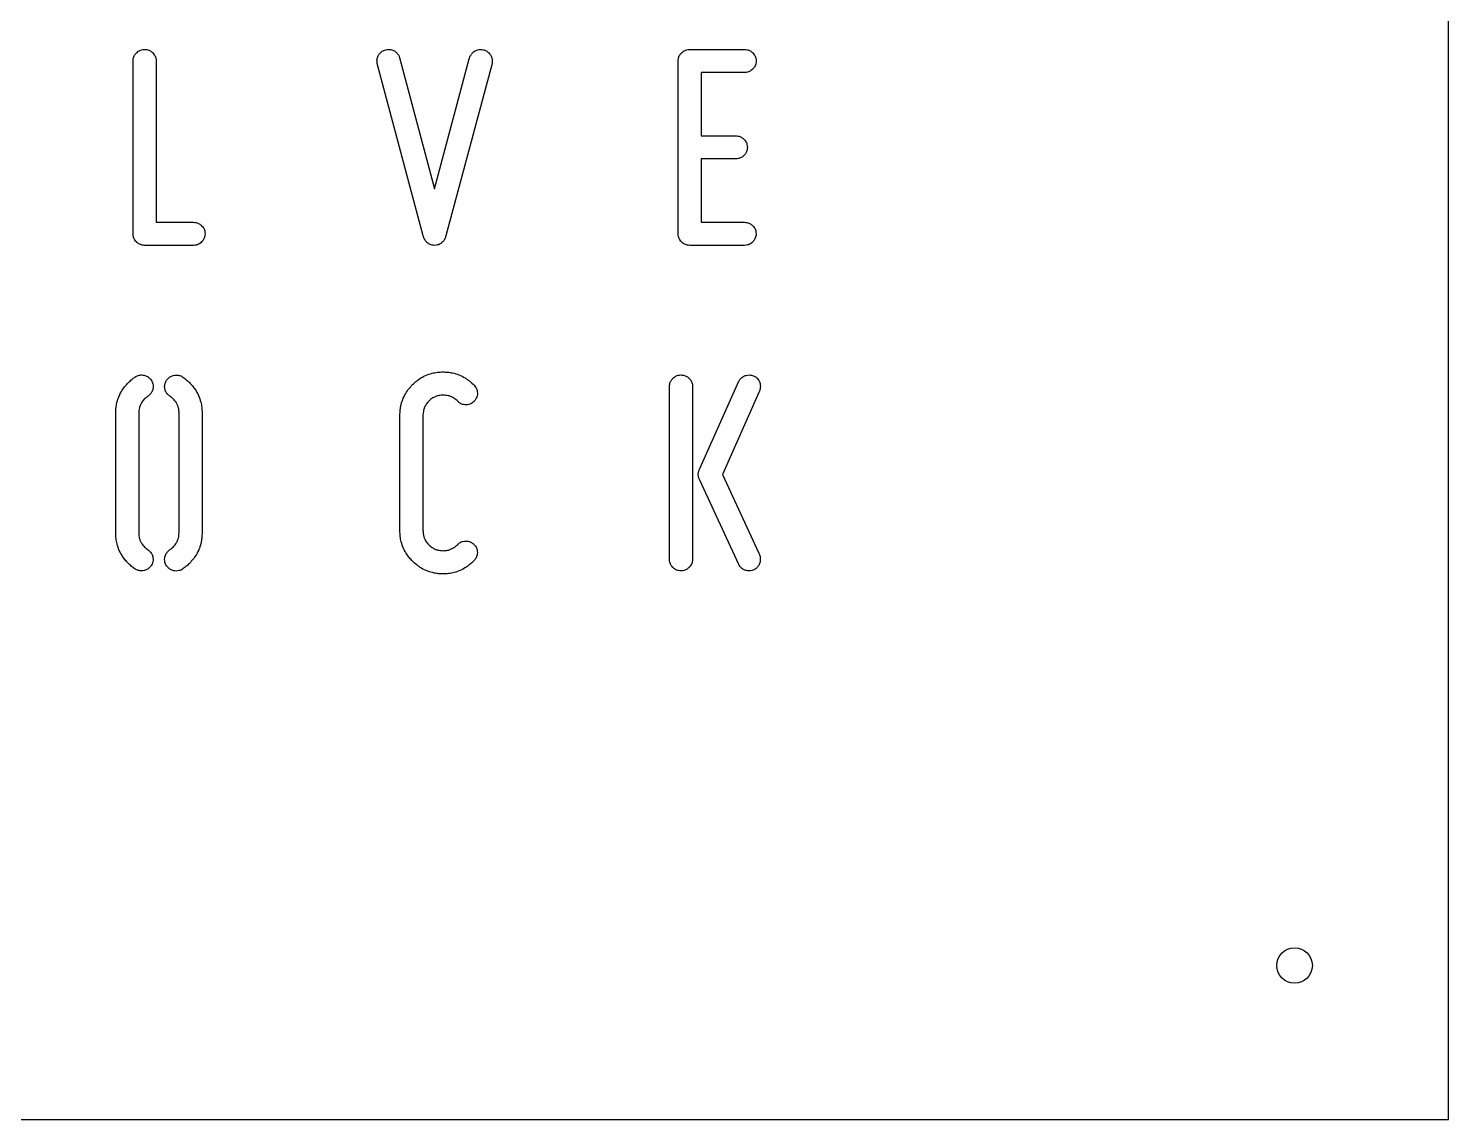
# Model space of a CAD drawing. Header units: millimetres. Extents: x 0 to 1221, y 0 to 920.
# Drawn here: x 610.7 to 920, y 0 to 237.6 of the extents above; entities that cross this region are included whole.
import ezdxf

# ---------------------------------------------------------------- set-up
doc = ezdxf.new("R2010")
doc.units = ezdxf.units.MM

msp = doc.modelspace()

# ---------------------------------------------------------------- linework, layer by layer
at = {"color": 7, "linetype": 'Continuous', "lineweight": 25}
for p, q in [((920, 0), (920, 920)), ((754.71, 233.04), (766.66, 233.04)), ((633.44, 192.89), (633.45, 230.53)), ((638.47, 230.53), (638.46, 195.4)), ((696.67, 192.48), (686.61, 230)), ((691.57, 231), (699.12, 202.71)), ((699.12, 202.71), (706.69, 231)), ((711.64, 229.99), (701.57, 192.48)), ((752.19, 192.89), (752.2, 230.53)), ((757.21, 228.02), (757.21, 214.22)), ((766.66, 228.02), (757.21, 228.02)), ((757.21, 214.22), (764.74, 214.22)), ((757.21, 209.2), (757.21, 195.4)), ((764.74, 209.2), (757.21, 209.2)), ((638.46, 195.4), (646.62, 195.4)), ((757.21, 195.4), (766.65, 195.4)), ((646.61, 190.38), (635.95, 190.38)), ((766.65, 190.38), (754.7, 190.38)), ((750.29, 122), (750.3, 159.64)), ((755.31, 159.64), (755.3, 122)), ((756.88, 141.76), (765.38, 160.77)), ((769.77, 158.32), (761.83, 140.51)), ((629.66, 127.77), (629.67, 153.84)), ((634.69, 153.84), (634.68, 127.77)), ((643.46, 127.77), (643.47, 153.84)), ((648.49, 153.84), (648.48, 127.77)), ((691.57, 128.24), (691.58, 153.4)), ((696.6, 153.37), (696.59, 128.27)), ((765.37, 120.87), (756.88, 139.25)), ((761.83, 140.51), (769.76, 123.35)), ((0, 0), (920, 0))]:
    msp.add_line(p, q, dxfattribs=at)
msp.add_circle((886.45, 33.55), 3.87, dxfattribs=at)
for points, knots in [([(633.45, 230.53), (633.46, 230.71), (633.49, 231.14), (633.73, 231.78), (634.04, 232.14), (634.19, 232.3)], [0, 0, 0, 0, 0.266275, 0.667601, 1, 1, 1, 1]), ([(634.19, 232.3), (634.32, 232.42), (634.65, 232.71), (635.26, 232.99), (635.74, 233.03), (635.96, 233.04)], [0, 0, 0, 0, 0.266236, 0.669736, 1, 1, 1, 1]), ([(635.96, 233.04), (636.14, 233.03), (636.57, 233.01), (637.21, 232.76), (637.57, 232.45), (637.73, 232.3)], [0, 0, 0, 0, 0.266277, 0.667604, 1, 1, 1, 1]), ([(637.73, 232.3), (637.85, 232.17), (638.14, 231.84), (638.42, 231.23), (638.46, 230.75), (638.47, 230.53)], [0, 0, 0, 0, 0.266234, 0.66973, 1, 1, 1, 1]), ([(686.58, 230.53), (686.59, 230.71), (686.62, 231.15), (686.86, 231.78), (687.18, 232.14), (687.32, 232.3)], [0, 0, 0, 0, 0.266274, 0.667602, 1, 1, 1, 1]), ([(687.32, 232.3), (687.45, 232.42), (687.78, 232.72), (688.39, 232.99), (688.88, 233.03), (689.09, 233.04)], [0, 0, 0, 0, 0.266236, 0.669737, 1, 1, 1, 1]), ([(689.09, 233.04), (689.27, 233.03), (689.71, 233.01), (690.35, 232.77), (690.72, 232.46), (690.88, 232.32)], [0, 0, 0, 0, 0.265482, 0.679432, 1, 1, 1, 1]), ([(690.88, 232.32), (690.97, 232.22), (691.14, 232.03), (691.4, 231.6), (691.5, 231.24), (691.57, 231)], [0, 0, 0, 0, 0.258767, 0.517632, 1, 1, 1, 1]), ([(706.69, 231), (706.72, 231.13), (706.79, 231.39), (707.01, 231.85), (707.25, 232.13), (707.41, 232.32)], [0, 0, 0, 0, 0.263235, 0.526544, 1, 1, 1, 1]), ([(707.41, 232.32), (707.54, 232.43), (707.86, 232.72), (708.47, 232.99), (708.95, 233.02), (709.17, 233.04)], [0, 0, 0, 0, 0.267286, 0.66745, 1, 1, 1, 1]), ([(709.17, 233.04), (709.34, 233.03), (709.78, 233), (710.41, 232.76), (710.77, 232.44), (710.94, 232.3)], [0, 0, 0, 0, 0.266277, 0.667604, 1, 1, 1, 1]), ([(710.94, 232.3), (711.06, 232.17), (711.35, 231.84), (711.63, 231.22), (711.66, 230.74), (711.68, 230.53)], [0, 0, 0, 0, 0.266233, 0.66973, 1, 1, 1, 1]), ([(752.2, 230.53), (752.21, 230.71), (752.23, 231.14), (752.47, 231.78), (752.79, 232.14), (752.93, 232.3)], [0, 0, 0, 0, 0.266275, 0.667601, 1, 1, 1, 1]), ([(752.93, 232.3), (753.06, 232.42), (753.39, 232.71), (754.01, 232.99), (754.49, 233.03), (754.71, 233.04)], [0, 0, 0, 0, 0.266236, 0.669736, 1, 1, 1, 1]), ([(766.66, 233.04), (766.83, 233.03), (767.27, 233), (767.9, 232.76), (768.27, 232.44), (768.43, 232.3)], [0, 0, 0, 0, 0.266277, 0.667606, 1, 1, 1, 1]), ([(768.43, 232.3), (768.55, 232.17), (768.84, 231.84), (769.12, 231.23), (769.15, 230.74), (769.17, 230.53)], [0, 0, 0, 0, 0.266233, 0.66973, 1, 1, 1, 1]), ([(686.61, 230), (686.61, 230.05), (686.6, 230.14), (686.59, 230.32), (686.58, 230.45), (686.58, 230.53)], [0, 0, 0, 0, 0.264144, 0.52828, 1, 1, 1, 1]), ([(711.68, 230.53), (711.68, 230.48), (711.67, 230.38), (711.67, 230.21), (711.65, 230.08), (711.64, 229.99)], [0, 0, 0, 0, 0.2641285, 0.5282621, 1, 1, 1, 1]), ([(769.17, 230.53), (769.16, 230.35), (769.13, 229.91), (768.88, 229.29), (768.57, 228.93), (768.43, 228.77)], [0, 0, 0, 0, 0.27153, 0.673326, 1, 1, 1, 1]), ([(768.43, 228.77), (768.3, 228.65), (767.97, 228.35), (767.36, 228.07), (766.88, 228.03), (766.66, 228.02)], [0, 0, 0, 0, 0.268048, 0.666965, 1, 1, 1, 1]), ([(764.74, 214.22), (764.91, 214.21), (765.35, 214.18), (765.98, 213.94), (766.35, 213.62), (766.51, 213.48)], [0, 0, 0, 0, 0.266277, 0.667604, 1, 1, 1, 1]), ([(766.51, 213.48), (766.63, 213.35), (766.92, 213.02), (767.2, 212.41), (767.23, 211.92), (767.25, 211.71)], [0, 0, 0, 0, 0.266241, 0.669761, 1, 1, 1, 1]), ([(767.25, 211.71), (767.24, 211.53), (767.21, 211.1), (766.97, 210.46), (766.65, 210.1), (766.51, 209.94)], [0, 0, 0, 0, 0.266275, 0.667601, 1, 1, 1, 1]), ([(766.51, 209.94), (766.38, 209.82), (766.05, 209.52), (765.44, 209.25), (764.95, 209.21), (764.74, 209.2)], [0, 0, 0, 0, 0.266236, 0.669738, 1, 1, 1, 1]), ([(646.62, 195.4), (646.79, 195.39), (647.23, 195.36), (647.86, 195.12), (648.22, 194.8), (648.39, 194.66)], [0, 0, 0, 0, 0.266276, 0.667604, 1, 1, 1, 1]), ([(766.65, 195.4), (766.82, 195.39), (767.26, 195.36), (767.89, 195.12), (768.25, 194.8), (768.42, 194.66)], [0, 0, 0, 0, 0.266277, 0.667606, 1, 1, 1, 1]), ([(634.18, 191.12), (634.06, 191.25), (633.77, 191.58), (633.49, 192.19), (633.46, 192.67), (633.44, 192.89)], [0, 0, 0, 0, 0.266234, 0.669729, 1, 1, 1, 1]), ([(648.39, 194.66), (648.5, 194.53), (648.8, 194.2), (649.08, 193.59), (649.11, 193.1), (649.12, 192.89)], [0, 0, 0, 0, 0.266238, 0.66974, 1, 1, 1, 1]), ([(649.12, 192.89), (649.12, 192.71), (649.09, 192.27), (648.85, 191.64), (648.53, 191.28), (648.39, 191.11)], [0, 0, 0, 0, 0.266274, 0.667603, 1, 1, 1, 1]), ([(697.33, 191.13), (697.24, 191.24), (697.07, 191.46), (696.82, 191.9), (696.73, 192.26), (696.67, 192.48)], [0, 0, 0, 0, 0.2719216, 0.5440184, 1, 1, 1, 1]), ([(701.57, 192.48), (701.54, 192.35), (701.48, 192.1), (701.29, 191.64), (701.08, 191.35), (700.94, 191.16)], [0, 0, 0, 0, 0.264925, 0.529868, 1, 1, 1, 1]), ([(752.92, 191.12), (752.81, 191.25), (752.51, 191.58), (752.23, 192.19), (752.2, 192.67), (752.19, 192.89)], [0, 0, 0, 0, 0.266234, 0.669729, 1, 1, 1, 1]), ([(768.42, 194.66), (768.54, 194.53), (768.83, 194.2), (769.11, 193.59), (769.14, 193.1), (769.16, 192.89)], [0, 0, 0, 0, 0.266238, 0.66974, 1, 1, 1, 1]), ([(769.16, 192.89), (769.15, 192.71), (769.12, 192.27), (768.87, 191.65), (768.56, 191.29), (768.42, 191.13)], [0, 0, 0, 0, 0.271525, 0.673325, 1, 1, 1, 1]), ([(635.95, 190.38), (635.78, 190.39), (635.34, 190.41), (634.71, 190.66), (634.34, 190.97), (634.18, 191.12)], [0, 0, 0, 0, 0.266276, 0.667604, 1, 1, 1, 1]), ([(648.39, 191.11), (648.26, 191), (647.93, 190.7), (647.31, 190.42), (646.83, 190.39), (646.61, 190.38)], [0, 0, 0, 0, 0.266235, 0.669737, 1, 1, 1, 1]), ([(699.12, 190.38), (698.94, 190.39), (698.49, 190.42), (697.86, 190.68), (697.49, 191), (697.33, 191.13)], [0, 0, 0, 0, 0.275419, 0.680163, 1, 1, 1, 1]), ([(700.94, 191.16), (700.8, 191.04), (700.45, 190.73), (699.82, 190.43), (699.33, 190.4), (699.12, 190.38)], [0, 0, 0, 0, 0.274323, 0.686638, 1, 1, 1, 1]), ([(754.7, 190.38), (754.52, 190.39), (754.08, 190.42), (753.45, 190.66), (753.09, 190.97), (752.92, 191.12)], [0, 0, 0, 0, 0.266276, 0.667604, 1, 1, 1, 1]), ([(768.42, 191.13), (768.29, 191.01), (767.96, 190.71), (767.35, 190.43), (766.87, 190.39), (766.65, 190.38)], [0, 0, 0, 0, 0.268048, 0.666965, 1, 1, 1, 1]), ([(632.43, 160.49), (632.55, 160.6), (632.78, 160.83), (633.24, 161.24), (633.61, 161.51), (633.84, 161.68)], [0, 0, 0, 0, 0.2638721, 0.5277544, 1, 1, 1, 1]), ([(633.84, 161.68), (633.96, 161.76), (634.29, 161.98), (634.81, 162.13), (635.19, 162.15), (635.31, 162.15)], [0, 0, 0, 0, 0.270603, 0.760879, 1, 1, 1, 1]), ([(635.31, 162.15), (635.49, 162.14), (635.93, 162.12), (636.56, 161.87), (636.92, 161.55), (637.09, 161.4)], [0, 0, 0, 0, 0.268164, 0.661796, 1, 1, 1, 1]), ([(637.09, 161.4), (637.2, 161.27), (637.5, 160.93), (637.78, 160.32), (637.81, 159.84), (637.82, 159.64)], [0, 0, 0, 0, 0.2712377, 0.6869417, 1, 1, 1, 1]), ([(640.33, 159.61), (640.34, 159.78), (640.37, 160.22), (640.61, 160.85), (640.93, 161.22), (641.07, 161.38)], [0, 0, 0, 0, 0.266282, 0.667615, 1, 1, 1, 1]), ([(641.07, 161.38), (641.2, 161.5), (641.53, 161.79), (642.14, 162.07), (642.63, 162.1), (642.84, 162.12)], [0, 0, 0, 0, 0.266231, 0.669743, 1, 1, 1, 1]), ([(642.84, 162.12), (642.98, 162.11), (643.25, 162.1), (643.76, 161.99), (644.1, 161.8), (644.32, 161.68)], [0, 0, 0, 0, 0.262366, 0.524879, 1, 1, 1, 1]), ([(644.32, 161.68), (644.44, 161.59), (644.69, 161.4), (645.17, 161.02), (645.51, 160.7), (645.73, 160.49)], [0, 0, 0, 0, 0.251909, 0.503817, 1, 1, 1, 1]), ([(694.34, 160.05), (694.58, 160.27), (695.05, 160.73), (695.97, 161.41), (697.13, 162.06), (698.46, 162.52), (699.76, 162.77), (700.58, 162.8), (700.99, 162.81)], [0, 0, 0, 0, 0.132109, 0.265456, 0.464302, 0.668954, 0.833118, 1, 1, 1, 1]), ([(700.99, 162.81), (701.33, 162.8), (702.01, 162.78), (703.17, 162.59), (704.45, 162.2), (705.71, 161.57), (706.82, 160.79), (707.43, 160.21), (707.74, 159.92)], [0, 0, 0, 0, 0.134804, 0.271112, 0.465161, 0.664809, 0.831105, 1, 1, 1, 1]), ([(750.3, 159.64), (750.31, 159.82), (750.33, 160.26), (750.57, 160.89), (750.89, 161.25), (751.03, 161.42)], [0, 0, 0, 0, 0.266282, 0.667615, 1, 1, 1, 1]), ([(751.03, 161.42), (751.16, 161.53), (751.49, 161.83), (752.11, 162.11), (752.59, 162.14), (752.81, 162.15)], [0, 0, 0, 0, 0.266241, 0.669731, 1, 1, 1, 1]), ([(752.81, 162.15), (752.98, 162.14), (753.42, 162.12), (754.05, 161.88), (754.41, 161.56), (754.58, 161.41)], [0, 0, 0, 0, 0.266281, 0.667589, 1, 1, 1, 1]), ([(754.58, 161.41), (754.69, 161.28), (754.99, 160.96), (755.27, 160.34), (755.3, 159.86), (755.31, 159.64)], [0, 0, 0, 0, 0.266241, 0.669761, 1, 1, 1, 1]), ([(765.38, 160.77), (765.42, 160.83), (765.49, 160.96), (765.66, 161.18), (765.8, 161.33), (765.89, 161.43)], [0, 0, 0, 0, 0.267311, 0.534581, 1, 1, 1, 1]), ([(765.89, 161.43), (766.01, 161.54), (766.34, 161.83), (766.95, 162.1), (767.43, 162.13), (767.64, 162.15)], [0, 0, 0, 0, 0.267285, 0.667451, 1, 1, 1, 1]), ([(767.64, 162.15), (767.82, 162.14), (768.25, 162.12), (768.87, 161.88), (769.22, 161.57), (769.38, 161.43)], [0, 0, 0, 0, 0.269063, 0.668767, 1, 1, 1, 1]), ([(769.38, 161.43), (769.5, 161.3), (769.78, 160.97), (770.05, 160.35), (770.07, 159.88), (770.09, 159.67)], [0, 0, 0, 0, 0.268346, 0.673337, 1, 1, 1, 1]), ([(629.67, 153.84), (629.68, 154.17), (629.69, 154.82), (629.86, 155.95), (630.22, 157.23), (630.84, 158.49), (631.59, 159.59), (632.15, 160.19), (632.43, 160.49)], [0, 0, 0, 0, 0.1321129, 0.2654866, 0.4637825, 0.6678566, 0.8325761, 1, 1, 1, 1]), ([(637.1, 157.88), (637.07, 157.85), (637.01, 157.79), (636.88, 157.67), (636.79, 157.59), (636.73, 157.54)], [0, 0, 0, 0, 0.260559, 0.52112, 1, 1, 1, 1]), ([(637.82, 159.64), (637.81, 159.47), (637.79, 159.03), (637.56, 158.41), (637.24, 158.05), (637.1, 157.88)], [0, 0, 0, 0, 0.2671985, 0.6717369, 1, 1, 1, 1]), ([(641.09, 157.85), (640.96, 157.98), (640.67, 158.29), (640.38, 158.9), (640.35, 159.38), (640.33, 159.61)], [0, 0, 0, 0, 0.273074, 0.645686, 1, 1, 1, 1]), ([(641.71, 157.38), (641.65, 157.41), (641.52, 157.48), (641.31, 157.63), (641.17, 157.77), (641.09, 157.85)], [0, 0, 0, 0, 0.2679261, 0.5358004, 1, 1, 1, 1]), ([(645.73, 160.49), (645.95, 160.25), (646.4, 159.77), (647.09, 158.85), (647.74, 157.69), (648.2, 156.37), (648.45, 155.06), (648.47, 154.25), (648.49, 153.84)], [0, 0, 0, 0, 0.1321103, 0.2654579, 0.4643055, 0.6689591, 0.8331211, 1, 1, 1, 1]), ([(691.58, 153.4), (691.59, 153.73), (691.61, 154.38), (691.78, 155.51), (692.14, 156.79), (692.75, 158.05), (693.5, 159.15), (694.06, 159.75), (694.34, 160.05)], [0, 0, 0, 0, 0.132113, 0.265487, 0.463782, 0.667857, 0.832576, 1, 1, 1, 1]), ([(708.46, 158.16), (708.45, 157.99), (708.42, 157.55), (708.18, 156.92), (707.86, 156.56), (707.72, 156.39)], [0, 0, 0, 0, 0.266282, 0.667615, 1, 1, 1, 1]), ([(707.74, 159.92), (707.85, 159.79), (708.14, 159.45), (708.41, 158.84), (708.44, 158.36), (708.46, 158.16)], [0, 0, 0, 0, 0.269462, 0.690255, 1, 1, 1, 1]), ([(770.09, 159.67), (770.08, 159.54), (770.08, 159.29), (770, 158.83), (769.86, 158.52), (769.77, 158.32)], [0, 0, 0, 0, 0.269923, 0.539975, 1, 1, 1, 1]), ([(635.97, 156.94), (635.77, 156.72), (635.41, 156.32), (635.04, 155.64), (634.75, 154.84), (634.71, 154.22), (634.69, 153.84)], [0, 0, 0, 0, 0.264969, 0.463727, 0.668283, 1, 1, 1, 1]), ([(636.73, 157.54), (636.66, 157.49), (636.52, 157.4), (636.27, 157.2), (636.09, 157.05), (635.97, 156.94)], [0, 0, 0, 0, 0.258143, 0.51629, 1, 1, 1, 1]), ([(642.18, 156.94), (642.14, 156.98), (642.06, 157.07), (641.9, 157.22), (641.78, 157.32), (641.71, 157.38)], [0, 0, 0, 0, 0.275645, 0.551294, 1, 1, 1, 1]), ([(643.47, 153.84), (643.45, 154.14), (643.43, 154.68), (643.21, 155.42), (642.85, 156.19), (642.44, 156.65), (642.18, 156.94)], [0, 0, 0, 0, 0.264967, 0.463775, 0.668383, 1, 1, 1, 1]), ([(697.87, 156.47), (697.67, 156.24), (697.31, 155.85), (696.94, 155.16), (696.66, 154.36), (696.62, 153.75), (696.6, 153.37)], [0, 0, 0, 0, 0.26556, 0.465588, 0.67144, 1, 1, 1, 1]), ([(700.99, 157.76), (700.68, 157.74), (700.14, 157.72), (699.39, 157.5), (698.62, 157.14), (698.16, 156.73), (697.87, 156.47)], [0, 0, 0, 0, 0.268235, 0.466888, 0.671368, 1, 1, 1, 1]), ([(704.19, 156.41), (703.95, 156.62), (703.52, 157), (702.8, 157.4), (701.98, 157.69), (701.36, 157.73), (700.99, 157.76)], [0, 0, 0, 0, 0.272139, 0.478454, 0.69088, 1, 1, 1, 1]), ([(705.95, 155.66), (705.77, 155.67), (705.34, 155.69), (704.7, 155.93), (704.36, 156.25), (704.19, 156.41)], [0, 0, 0, 0, 0.272775, 0.656947, 1, 1, 1, 1]), ([(707.72, 156.39), (707.59, 156.28), (707.26, 155.98), (706.65, 155.7), (706.16, 155.67), (705.95, 155.66)], [0, 0, 0, 0, 0.266231, 0.669742, 1, 1, 1, 1]), ([(756.56, 140.51), (756.57, 140.62), (756.58, 140.85), (756.66, 141.28), (756.79, 141.58), (756.88, 141.76)], [0, 0, 0, 0, 0.2647703, 0.5296541, 1, 1, 1, 1]), ([(756.88, 139.25), (756.83, 139.36), (756.72, 139.56), (756.59, 139.98), (756.58, 140.3), (756.56, 140.51)], [0, 0, 0, 0, 0.264913, 0.529832, 1, 1, 1, 1]), ([(632.42, 121.12), (632.19, 121.36), (631.74, 121.84), (631.06, 122.76), (630.41, 123.92), (629.95, 125.24), (629.7, 126.55), (629.67, 127.36), (629.66, 127.77)], [0, 0, 0, 0, 0.13211, 0.265458, 0.464306, 0.668959, 0.833121, 1, 1, 1, 1]), ([(634.68, 127.77), (634.69, 127.47), (634.72, 126.93), (634.94, 126.19), (635.3, 125.42), (635.71, 124.96), (635.96, 124.67)], [0, 0, 0, 0, 0.264967, 0.463775, 0.668383, 1, 1, 1, 1]), ([(642.17, 124.67), (642.38, 124.89), (642.74, 125.29), (643.11, 125.97), (643.4, 126.77), (643.44, 127.39), (643.46, 127.77)], [0, 0, 0, 0, 0.264969, 0.463727, 0.668283, 1, 1, 1, 1]), ([(648.48, 127.77), (648.47, 127.44), (648.45, 126.79), (648.28, 125.66), (647.92, 124.38), (647.31, 123.12), (646.56, 122.02), (646, 121.42), (645.72, 121.12)], [0, 0, 0, 0, 0.1321128, 0.2654866, 0.4637826, 0.6678568, 0.8325762, 1, 1, 1, 1]), ([(694.33, 121.59), (694.11, 121.83), (693.66, 122.31), (692.97, 123.23), (692.32, 124.39), (691.86, 125.71), (691.61, 127.02), (691.59, 127.83), (691.57, 128.24)], [0, 0, 0, 0, 0.1321084, 0.2654542, 0.4642954, 0.6689424, 0.8331126, 1, 1, 1, 1]), ([(696.59, 128.27), (696.61, 127.97), (696.63, 127.43), (696.85, 126.69), (697.21, 125.92), (697.61, 125.45), (697.86, 125.17)], [0, 0, 0, 0, 0.265519, 0.466525, 0.673404, 1, 1, 1, 1]), ([(635.96, 124.67), (636.02, 124.62), (636.14, 124.51), (636.37, 124.32), (636.56, 124.19), (636.68, 124.1)], [0, 0, 0, 0, 0.254354, 0.50871, 1, 1, 1, 1]), ([(636.68, 124.1), (636.72, 124.08), (636.79, 124.03), (636.92, 123.92), (637.01, 123.84), (637.06, 123.79)], [0, 0, 0, 0, 0.271385, 0.542735, 1, 1, 1, 1]), ([(637.06, 123.79), (637.18, 123.66), (637.48, 123.32), (637.77, 122.7), (637.8, 122.22), (637.81, 122)], [0, 0, 0, 0, 0.268994, 0.675472, 1, 1, 1, 1]), ([(640.32, 121.97), (640.33, 122.15), (640.36, 122.59), (640.61, 123.23), (640.93, 123.59), (641.08, 123.76)], [0, 0, 0, 0, 0.269163, 0.667352, 1, 1, 1, 1]), ([(641.08, 123.76), (641.1, 123.78), (641.16, 123.84), (641.27, 123.93), (641.36, 124), (641.42, 124.04)], [0, 0, 0, 0, 0.2533945, 0.506788, 1, 1, 1, 1]), ([(641.42, 124.04), (641.49, 124.09), (641.62, 124.19), (641.88, 124.4), (642.06, 124.56), (642.17, 124.67)], [0, 0, 0, 0, 0.260481, 0.520959, 1, 1, 1, 1]), ([(697.86, 125.17), (698.09, 124.96), (698.49, 124.6), (699.17, 124.23), (699.97, 123.94), (700.59, 123.91), (700.98, 123.88)], [0, 0, 0, 0, 0.268393, 0.463654, 0.664574, 1, 1, 1, 1]), ([(700.98, 123.88), (701.31, 123.9), (701.87, 123.93), (702.63, 124.18), (703.41, 124.57), (703.89, 125), (704.18, 125.26)], [0, 0, 0, 0, 0.274582, 0.469017, 0.66903, 1, 1, 1, 1]), ([(704.18, 125.26), (704.31, 125.38), (704.63, 125.67), (705.25, 125.94), (705.72, 125.97), (705.94, 125.98)], [0, 0, 0, 0, 0.2672855, 0.6674506, 1, 1, 1, 1]), ([(705.94, 125.98), (706.11, 125.97), (706.55, 125.95), (707.18, 125.71), (707.55, 125.39), (707.71, 125.24)], [0, 0, 0, 0, 0.266272, 0.667618, 1, 1, 1, 1]), ([(707.71, 125.24), (707.83, 125.11), (708.12, 124.79), (708.4, 124.17), (708.43, 123.69), (708.45, 123.47)], [0, 0, 0, 0, 0.266241, 0.669761, 1, 1, 1, 1]), ([(633.92, 119.87), (633.79, 119.96), (633.51, 120.15), (633, 120.56), (632.65, 120.9), (632.42, 121.12)], [0, 0, 0, 0, 0.254334, 0.508666, 1, 1, 1, 1]), ([(637.81, 122), (637.8, 121.82), (637.78, 121.39), (637.53, 120.76), (637.21, 120.4), (637.06, 120.23)], [0, 0, 0, 0, 0.268146, 0.661806, 1, 1, 1, 1]), ([(641.06, 120.21), (640.94, 120.34), (640.65, 120.68), (640.37, 121.29), (640.34, 121.77), (640.32, 121.97)], [0, 0, 0, 0, 0.271227, 0.686921, 1, 1, 1, 1]), ([(645.72, 121.12), (645.6, 121), (645.35, 120.75), (644.85, 120.31), (644.44, 120.02), (644.18, 119.84)], [0, 0, 0, 0, 0.259764, 0.51954, 1, 1, 1, 1]), ([(700.98, 118.83), (700.65, 118.84), (700, 118.86), (698.87, 119.03), (697.59, 119.39), (696.33, 120), (695.23, 120.75), (694.63, 121.31), (694.33, 121.59)], [0, 0, 0, 0, 0.1321119, 0.2654847, 0.463781, 0.6678556, 0.8325756, 1, 1, 1, 1]), ([(707.73, 121.72), (707.48, 121.48), (706.99, 121.01), (706.04, 120.29), (704.86, 119.61), (703.51, 119.13), (702.2, 118.87), (701.39, 118.85), (700.98, 118.83)], [0, 0, 0, 0, 0.1347711, 0.2707488, 0.4707144, 0.6765699, 0.8368981, 1, 1, 1, 1]), ([(708.45, 123.47), (708.44, 123.3), (708.41, 122.86), (708.17, 122.24), (707.86, 121.87), (707.73, 121.72)], [0, 0, 0, 0, 0.2696795, 0.6791144, 1, 1, 1, 1]), ([(751.02, 120.23), (750.91, 120.36), (750.61, 120.69), (750.33, 121.3), (750.3, 121.79), (750.29, 122)], [0, 0, 0, 0, 0.266226, 0.669699, 1, 1, 1, 1]), ([(755.3, 122), (755.29, 121.83), (755.27, 121.39), (755.03, 120.76), (754.71, 120.39), (754.57, 120.23)], [0, 0, 0, 0, 0.266267, 0.66759, 1, 1, 1, 1]), ([(765.87, 120.21), (765.82, 120.26), (765.72, 120.37), (765.54, 120.59), (765.44, 120.76), (765.37, 120.87)], [0, 0, 0, 0, 0.267218, 0.534471, 1, 1, 1, 1]), ([(770.08, 121.97), (770.07, 121.79), (770.05, 121.35), (769.81, 120.73), (769.51, 120.37), (769.37, 120.21)], [0, 0, 0, 0, 0.268199, 0.680836, 1, 1, 1, 1]), ([(769.76, 123.35), (769.82, 123.23), (769.92, 123), (770.05, 122.54), (770.07, 122.19), (770.08, 121.97)], [0, 0, 0, 0, 0.264404, 0.528797, 1, 1, 1, 1]), ([(635.3, 119.49), (635.18, 119.5), (634.93, 119.51), (634.45, 119.6), (634.13, 119.76), (633.92, 119.87)], [0, 0, 0, 0, 0.2608575, 0.5218215, 1, 1, 1, 1]), ([(637.06, 120.23), (636.93, 120.11), (636.59, 119.82), (635.98, 119.54), (635.51, 119.51), (635.3, 119.49)], [0, 0, 0, 0, 0.27124, 0.686936, 1, 1, 1, 1]), ([(642.83, 119.46), (642.65, 119.47), (642.22, 119.49), (641.59, 119.74), (641.23, 120.06), (641.06, 120.21)], [0, 0, 0, 0, 0.268155, 0.661823, 1, 1, 1, 1]), ([(644.18, 119.84), (644.07, 119.77), (643.85, 119.65), (643.4, 119.5), (643.05, 119.47), (642.83, 119.46)], [0, 0, 0, 0, 0.266424, 0.532878, 1, 1, 1, 1]), ([(752.79, 119.49), (752.62, 119.5), (752.18, 119.53), (751.55, 119.77), (751.19, 120.09), (751.02, 120.23)], [0, 0, 0, 0, 0.266281, 0.66759, 1, 1, 1, 1]), ([(754.57, 120.23), (754.44, 120.11), (754.11, 119.82), (753.49, 119.54), (753.01, 119.51), (752.79, 119.49)], [0, 0, 0, 0, 0.26624, 0.669728, 1, 1, 1, 1]), ([(767.63, 119.49), (767.46, 119.5), (767.02, 119.52), (766.39, 119.76), (766.04, 120.07), (765.87, 120.21)], [0, 0, 0, 0, 0.267201, 0.671742, 1, 1, 1, 1]), ([(769.37, 120.21), (769.24, 120.09), (768.93, 119.81), (768.32, 119.53), (767.85, 119.5), (767.63, 119.49)], [0, 0, 0, 0, 0.269219, 0.661547, 1, 1, 1, 1])]:
    msp.add_open_spline(points, degree=3, knots=knots, dxfattribs=at)

doc.saveas('drawing.dxf')
